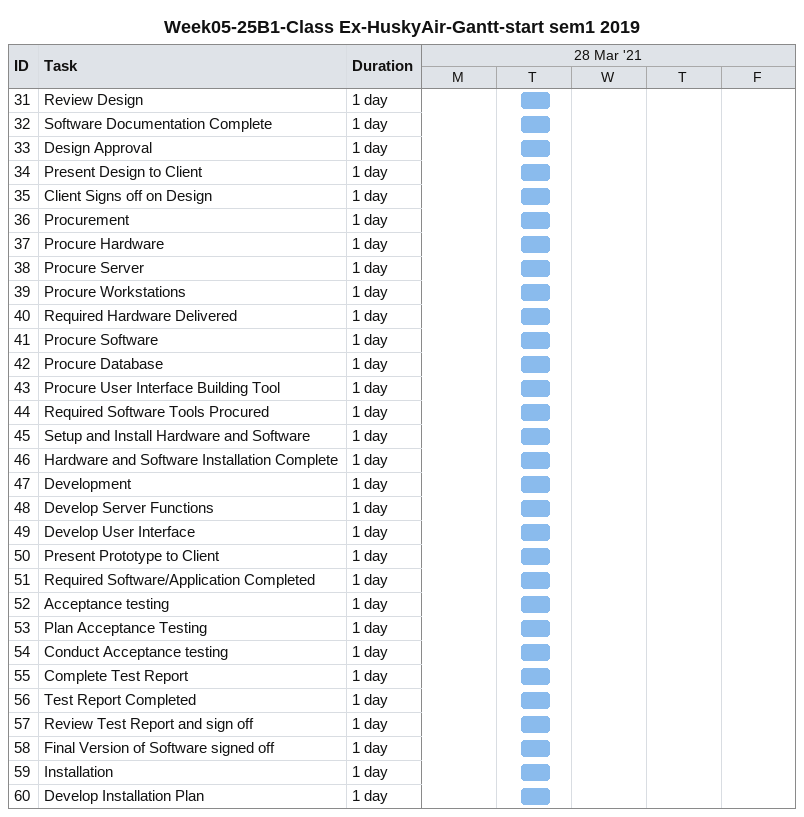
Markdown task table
Week05-25B1-Class Ex-HuskyAir-Gantt-start sem1 2019

| ID | Task | Duration | Start | Finish |
|---|---|---|---|---|
| 31 | Review Design | 1d | 2021-03-30 | 2021-03-30 |
| 32 | Software Documentation Complete | 1d | 2021-03-30 | 2021-03-30 |
| 33 | Design Approval | 1d | 2021-03-30 | 2021-03-30 |
| 34 | Present Design to Client | 1d | 2021-03-30 | 2021-03-30 |
| 35 | Client Signs off on Design | 1d | 2021-03-30 | 2021-03-30 |
| 36 | Procurement | 1d | 2021-03-30 | 2021-03-30 |
| 37 | Procure Hardware | 1d | 2021-03-30 | 2021-03-30 |
| 38 | Procure Server | 1d | 2021-03-30 | 2021-03-30 |
| 39 | Procure Workstations | 1d | 2021-03-30 | 2021-03-30 |
| 40 | Required Hardware Delivered | 1d | 2021-03-30 | 2021-03-30 |
| 41 | Procure Software | 1d | 2021-03-30 | 2021-03-30 |
| 42 | Procure Database | 1d | 2021-03-30 | 2021-03-30 |
| 43 | Procure User Interface Building Tool | 1d | 2021-03-30 | 2021-03-30 |
| 44 | Required Software Tools Procured | 1d | 2021-03-30 | 2021-03-30 |
| 45 | Setup and Install Hardware and Software | 1d | 2021-03-30 | 2021-03-30 |
| 46 | Hardware and Software Installation Complete | 1d | 2021-03-30 | 2021-03-30 |
| 47 | Development | 1d | 2021-03-30 | 2021-03-30 |
| 48 | Develop Server Functions | 1d | 2021-03-30 | 2021-03-30 |
| 49 | Develop User Interface | 1d | 2021-03-30 | 2021-03-30 |
| 50 | Present Prototype to Client | 1d | 2021-03-30 | 2021-03-30 |
| 51 | Required Software/Application Completed | 1d | 2021-03-30 | 2021-03-30 |
| 52 | Acceptance testing | 1d | 2021-03-30 | 2021-03-30 |
| 53 | Plan Acceptance Testing | 1d | 2021-03-30 | 2021-03-30 |
| 54 | Conduct Acceptance testing | 1d | 2021-03-30 | 2021-03-30 |
| 55 | Complete Test Report | 1d | 2021-03-30 | 2021-03-30 |
| 56 | Test Report Completed | 1d | 2021-03-30 | 2021-03-30 |
| 57 | Review Test Report and sign off | 1d | 2021-03-30 | 2021-03-30 |
| 58 | Final Version of Software signed off | 1d | 2021-03-30 | 2021-03-30 |
| 59 | Installation | 1d | 2021-03-30 | 2021-03-30 |
| 60 | Develop Installation Plan | 1d | 2021-03-30 | 2021-03-30 |
